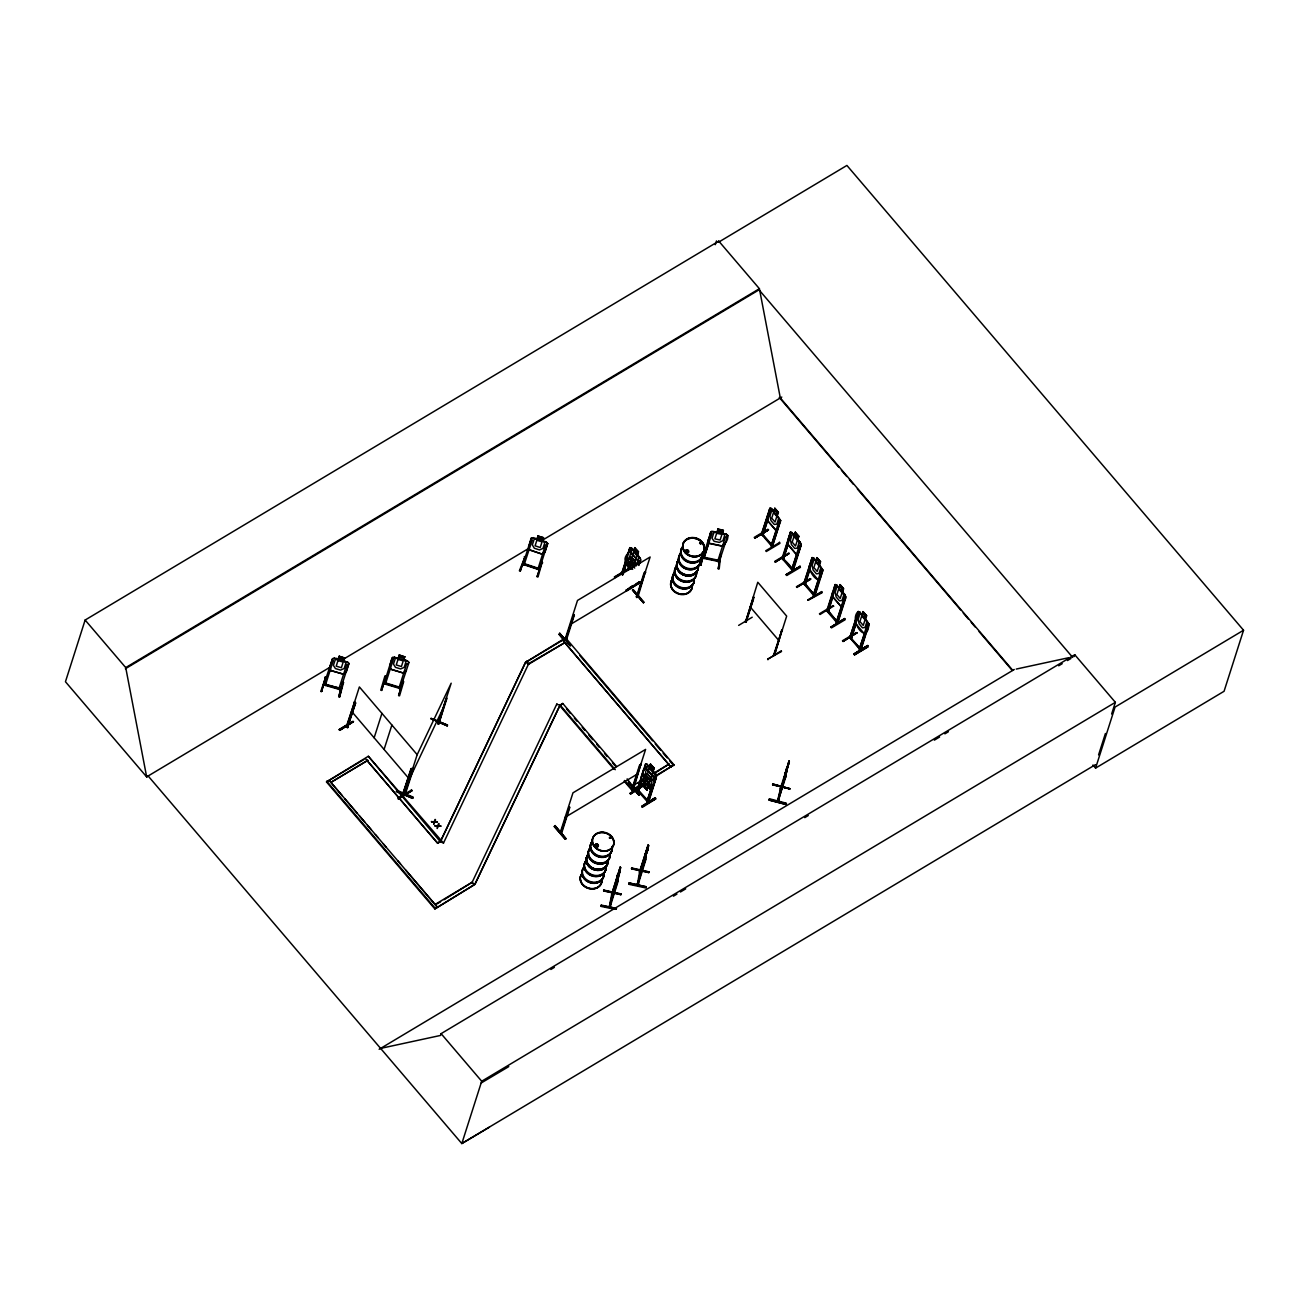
<?xml version="1.0" encoding="UTF-8"?>
<svg xmlns="http://www.w3.org/2000/svg" width="1309" height="1309" viewBox="0 0 1309 1309"><rect width="100%" height="100%" fill="white"/><g stroke="black" fill="none" stroke-linecap="round" stroke-linejoin="round"><path stroke-width="1.5" d="M610.239 906.204L609.372 906.008M609.569 906.155L610.403 905.239M645.893 859.522L637.843 885.408L638.547 883.084L637.581 883.035M642.899 866.885L642.195 868.407L648.2 844.665L639.463 871.958C640.576 873.954 641.688 868.669 639.921 870.043L637.27 885.129L637.434 883.673L638.367 884.262L637.941 885.228L640.445 870.96L648.086 845.074L645.435 858.982L646.27 856.282M559.614 633.261L570.528 645.926L559.63 633.229L564.833 639.79L565.275 638.596L566.912 638.677M565.259 638.808L565.603 640.183M568.613 808.111L569.448 806.933L560.677 832.606C562.248 831.46 563.23 829.235 560.432 832.017L572.966 792.829L645.599 749.403L633.065 788.656L638.857 795.119L639.61 794.661L634.718 789.016M566.862 638.579L565.832 639.234M633.605 789.098L631.707 789.491L633.491 787.674M632.427 789.818C636.321 788.002 630.627 786.578 632.754 789M636.959 597.428L638.023 595.284L636.518 596.053M636.403 596.789L636.665 596.053M638.138 596.708L637.008 597.493M781.277 788.64L789 760.938L787.773 766.976M767.843 658.967L781.555 651.489M778.446 800.274L777.595 800.061L778.511 800.028M778.822 799.406L777.808 799.946M619.517 870.698L619.615 869.307L611.647 894.391L612.825 892.002M647.431 848.608L647.546 847.218L639.577 872.301M754.017 597.362L745.541 622.086L757.78 582.243L786.676 616.114L774.208 655.433C772.097 653.436 776.924 653.682 773.603 654.745M745.23 621.611L746.343 621.71L753.428 599.178M745.917 621.202L746.032 620.237L745.95 621.268M603.694 890.725L620.908 894.456M603.645 890.938L603.793 890.104L621.006 893.916L620.842 894.718L603.645 890.938L603.793 890.12M620.842 894.718L621.006 893.883M631.609 868.636L648.822 872.367M631.56 868.849L631.723 867.998L648.92 871.827L648.773 872.628L631.56 868.849L631.707 868.031M648.773 872.628L648.937 871.794M701.689 555.703L700.053 564.915L701.019 565.112L703.326 551.793M702.933 552.185L700.937 564.964M701.019 565.112L703.277 551.776M702.769 556.554C701.264 559.516 703.326 556.489 704.307 557.012M704.307 557.814L704.144 556.816M708.251 540.077L709.053 543.431L722.323 546.229C725.481 544.053 730.455 536.886 726.151 533.941C719.197 536.477 725.677 525.629 722.257 533.385L724.761 534.988L722.977 540.601L719.377 542.401L714.092 541.288L712.047 538.294L713.83 532.681L716.972 532.272L717.97 529.114M723.435 530.325L717.807 528.967C720.163 534.334 706.909 530.75 713.012 531.438L726.135 534.105L727.788 535.577M727.82 535.414L719.246 561.643C716.988 562.985 717.332 558.01 719.623 560.236M718.248 568.744L720.85 553.592L718.248 568.744L719.197 568.94L720.85 553.592M788.149 764.849L788.394 763.474M616.474 908.397L601.011 905.55L600.864 906.352L614.281 909.166M601.175 905.075L616.457 908.43M609.814 905.108L612.448 893.883M614.281 890.496L617.521 874.772L614.281 890.496L615.148 889.007M617.406 877.308L616.588 881.775L618.388 876.163M618.126 878.372L620.155 867.163L619.861 872.269L620.531 867.425L612.661 893.245L611.941 892.771M618.339 878.372L617.504 881.088L619.844 872.203M619.321 872.874L620.302 867.392M617.979 881.611L609.912 907.497L610.436 906.352M629.089 882.97L646.302 886.733L646.024 887.977L628.795 884.262L629.105 882.937L646.27 886.88M639.545 871.974L639.872 870.681M645.321 855.219L644.519 859.686L647.121 849.606M648.462 845.336L647.775 850.179L648.642 845.385M405.217 794.17L405.577 791.683L403.925 794.17L413.022 768.301L404.808 793.99M405.823 793.025L405.25 794.301L413.579 768.53M406.085 792.24L405.266 791.896M437.942 723.664L439.006 721.423M438.302 722.912L439.088 722.912M439.349 722.617L439.562 721.652M439.513 721.979L438.646 723.893L439.546 721.864M772.686 784.631L789.769 789.016M772.621 784.844L772.834 784.009L789.867 788.738L772.621 784.844L772.817 784.042L789.867 788.738M638.416 551.662L637.303 554.754L638.808 557.814L637.025 563.41L634.423 563.77L631.02 559.925L629.956 555.474L631.756 549.862L633.9 550.909L634.914 547.587L638.563 551.694L637.598 554.689C645.419 565.603 635.749 552.103 631.314 547.882L629.809 547.637L621.497 573.931L622.528 572.573L621.644 572.786L622.986 574.553L626.586 563.295M621.791 572.9L623.019 574.34M642.244 779.722L638.759 791.127L637.058 790.243L637.352 789.147L648.479 801.664M637.45 789.343L638.808 791.045M638.465 790.407L637.81 788.852M647.055 801.37L648.184 802.548L656.431 776.204M647.824 802.384L647.35 800.404M648.544 802.139L656.333 777.71L655.318 776.581M648.839 801.173L647.808 799.979M619.648 871.859L615.835 884.18L617.832 874.919M647.579 849.77L643.75 862.091L645.762 852.814M346.378 726.479L354.641 701.771L355.623 702.917L347.18 727.526L348.276 726.495L347.18 725.186L346.378 726.479L347.981 727.395L346.541 725.464L346.427 726.659M348.112 726.446L347.31 725.399M404.219 793.287L403.483 792.19M405.217 792.714L404.972 792.829M769.038 800.061L769.381 798.752L786.447 803.235L786.104 804.511L769.038 800.061L786.104 804.479M778.086 799.063C780.262 799.39 776.057 804.037 777.939 799.03M777.448 801.19L781.113 786.251M778.086 801.403L780.688 787.953M780.802 787.543L781.768 786.464M783.126 783.011C779.689 794.105 790.407 754.9 785.138 773.455M786.038 771.459L785.007 775.877L786.791 770.265M786.365 772.408L789.18 761.413M786.578 772.425L785.645 775.108L787.298 769.316M785.875 776.99L785.596 775.533L778.217 801.288M789.18 761.576L788.067 766.305M762.345 535.348L761.445 534.17L772.277 546.867L780.655 520.622L771.312 508.465L773.979 511.459M761.822 533.483L772.785 546.508L771.476 544.691M792.583 570.839L791.634 569.791L799.455 545.166L800.895 546.017L793.221 570.577L782.307 557.405M792.223 568.531C788.787 563.868 785.089 560.072 781.915 558.158M809.944 569.53L805.182 584.338M821.61 570.282L822.576 571.428L814.902 595.971L804.348 582.39L805.46 583.454L804.626 584.943M827.713 611.827L828.597 610.583L827.386 609.372L837.825 622.839L845.614 598.409L844.632 597.264M837.842 622.757L838.055 621.775M858.213 611.499C848.101 620.171 867.687 646.891 868.881 623.984L865.511 618.846L866.623 615.754L863.056 611.598L862.042 614.919L858.213 611.499L849.77 637.663L858.033 612.972L858.54 614.396L851.325 638.661L849.606 637.614L849.934 636.649L850.686 638.923M851.505 637.647L850.506 636.354M859.391 649.035L860.373 650.098L861.093 648.757L859.653 648.282M769.201 799.39L786.284 803.759M786.234 772.621L788.1 765.961M601.044 905.517L616.294 909.051M321.801 691.267L320.787 691.512L325.597 677.358M325.466 677.391L321.523 691.659L325.843 677.015L324.779 677.195M325.81 684.558L323.961 685.082M329.672 666.952L330.441 670.437L343.498 674.2L346.361 671.762L348.979 663.548L347.36 661.912L348.979 663.548M325.63 684.509L325.123 685.491L325.908 683.969L324.125 683.462L323.781 685.082L324.436 683.543M330.441 670.437L343.498 674.2L346.361 671.762M334.4 658.182C328.804 659.752 337.558 656.922 338.344 659.425M338.147 659.425L339.146 656.267L344.676 658.034L339.146 656.267M343.76 660.881L344.709 657.871M339.309 688.616L338.851 689.434L339.195 687.814L340.831 688.354L325.728 684.803M340.34 689.778L348.783 663.532M342.876 682.414L339.636 696.961L338.687 696.683L342.794 681.907L338.867 696.65M343.514 682.594L339.636 696.928M785.285 773.864L786.611 769.087M386.04 675.755L384.928 675.968L380.755 690.17L381.704 690.465L385.991 675.739L381.623 690.301M403.417 672.941L406.428 670.519L403.516 673.088L390.507 669.161L389.787 665.496L390.671 669.095M391.833 658.754L393.207 659.703L385.419 684.116L384.028 683.854L391.833 658.754L393.355 659.212M394.418 657.053L392.324 657.609L398.394 658.198M385.697 683.233L384.142 682.218M385.599 684.165L386.024 682.791M390.507 669.161L403.516 673.088M398.247 658.051L399.212 655.04L404.71 656.873L399.212 655.04M403.794 659.72L404.759 656.709M400.603 688.698C397.511 689.63 399.032 684.885 401.045 687.323M399.065 688.321L400.898 687.814M399.54 686.783L399.049 688.387M402.763 681.351L403.712 681.629L399.54 695.832L398.59 695.554L403.041 680.925M402.976 680.86L398.754 695.455M408.375 663.728L406.706 663.761L398.901 688.19M404.53 656.758L403.532 659.916C405.626 658.394 411.615 665.07 407.279 660.881M596.969 846.236L597.984 845.549M688.207 551.154L686.963 552.153M688.354 551.187L687.503 552.136M611.041 837.465L609.274 837.858L610.501 836.844M609.781 837.809L610.779 837.367M701.264 542.793L700.266 543.104M701.411 543.3L699.579 543.268M1012.79 670.388L780.311 397.969L759.4 288.7L718.788 241.134L85.134 620.041L65.45 681.727L146.706 776.941M489.435 1127.147L461.815 1143.559L148.146 775.992L146.657 776.875L125.729 667.606L759.4 288.7M329.868 666.985L332.453 658.836L323.814 684.951L340.405 689.745M325.336 685.392L333.14 660.98L331.75 660.031L333.271 660.472M339.309 656.414L338.295 659.572L335.202 659.785L333.419 665.381L335.431 668.588L340.618 670.093L344.169 668.49L345.952 662.878L343.498 661.078L344.496 657.92M338.704 689.254L346.672 664.89L348.21 665.332L346.82 664.383M339.718 730.324L353.43 721.586L339.718 730.324L339.113 729.62L352.743 721.39L339.195 729.604M435.652 904.11L471.96 882.397L474.071 884.868L434.866 908.937L326.481 781.931L368.336 756.275L443.489 843.061L440.348 841.72L368.336 756.275M329.115 780.344L437.517 907.35L405.79 870.174M347.474 727.755L355.623 702.917M347.949 727.46L348.227 726.577M384.028 683.854L384.535 682.185M389.755 665.659L392.356 657.445M365.44 758.631L437.697 843.291L366.749 760.169M399.36 655.187L398.361 658.362L395.269 658.525L393.469 664.121L395.482 667.361L400.652 668.932L404.186 667.361L405.986 661.749L403.532 659.916M374.145 737.801L381.933 713.372M398.738 688.141L399.163 686.75M400.865 687.258L400.21 688.747L408.997 662.452M384.077 749.435L391.882 725.022M396.922 790.26L396.398 791.52L412.646 798.359L413.153 797.099L396.872 790.341M413.006 769.757L410.993 768.661L403.172 793.287L403.45 792.403M411.468 768.367L403.09 792.943M404.596 794.072L417.178 754.671L451.18 683.2L438.024 723.812L438.891 723.828L446.451 698.024L438.024 723.812M434.015 720.326L431.07 718.445L447.465 725.088L447.122 725.857L438.711 722.306M438.58 724.041L447.007 698.27M447.122 725.857L447.482 725.071L431.054 718.461M431.512 821.496L433.983 822.199L431.43 821.757L434.146 821.741L435.128 819.385M431.839 822.232L434.064 821.954L433.688 824.392L434.686 822.003L437.37 821.987L434.833 821.528L437.37 821.987M435.03 825.619L437.501 826.323L434.948 825.881L437.648 825.864L438.646 823.492M435.357 826.355L437.582 826.077L437.206 828.515L438.204 826.126L440.871 826.11L438.351 825.652L440.871 826.11M524.991 556.881L519.395 570.757L520.393 570.544M520.327 571.068L525.22 556.538L524.238 556.701M532.256 539.946L530.587 539.93L532.092 540.437L524.075 564.948C527.249 563.312 521.195 561.61 522.913 564.555L531.258 538.146L533.352 537.655L546.148 541.91L547.751 543.611L545.117 551.825L542.237 553.903M528.82 546.393L531.438 538.244M437.697 843.291L440.348 841.72L525.58 662.239L528.738 663.598L564.801 642.637L528.492 664.35L526.382 661.879L565.586 637.827L673.971 764.832L655.514 776.482M538.064 535.888L537.05 539.046L534.137 539.308L532.338 544.904L534.317 548.226L539.455 549.927L542.957 548.438L544.757 542.826L542.319 540.912L543.546 537.721L537.999 536.052L543.546 537.721M538.212 536.052L537.099 538.899M547.146 544.904L545.477 544.888L537.819 569.431M539.504 568.221C539.324 572.966 540.093 564.604 537.508 569.235M542.057 562.625L538.015 576.942L537.083 576.631L541.975 562.51M537.803 568.433L539.193 569.808L547.555 543.595M542.073 562.183L542.679 562.821M434.866 908.937L474.071 884.868M525.58 662.239L440.348 841.72M528.492 664.35L526.627 661.127M444.046 899.708L471.96 882.397L474.872 884.508L560.105 705.044L562.755 703.457L616.621 766.583M562.69 640.166L671.092 767.172M565.21 640.216L565.112 638.89M565.341 640.134L573.98 614.543L573.146 615.721M573.98 614.543L565.995 638.972L566.732 639.397L564.964 639.692L577.498 600.438L650.131 557.012L637.352 596.217M566.339 638.874L566.83 638.727M566.552 639.61L574.373 614.968M1111.636 714.01L1115.366 702.328L1074.771 654.745L441.1 1033.652L440.544 1035.435L380.624 1048.394M566.715 639.316L566.993 638.416M556.718 704.455L560.105 705.044L615.279 769.708M562.755 703.457L559.859 705.813L613.725 768.923M715.27 244.701L716.465 240.921M718.788 241.134L718.428 242.28L846.907 165.441L1243.55 630.234L1224.062 691.283L1095.584 768.105L1092.933 765.012M628.189 569.006L615.034 577.089M621.693 572.704L621.497 573.931M621.988 573.424L630.071 547.718M626.127 563.574L622.528 574.847L621.513 573.718M634.767 547.669C634.227 554.263 633.065 546.884 629.924 547.817M627.944 569.53L628.909 566.535L627.387 563.475L629.187 557.863L631.772 557.519L635.192 561.348L636.256 565.799M628.435 568.679L614.33 576.958L614.952 577.645M628.713 569.71L629.04 568.711M633.229 567.484L634.423 563.754L631.02 559.925L629.22 565.521L632.64 569.35M638.007 564.195C637.156 558.027 642.506 562.445 639.201 560.432M555.18 825.554L554.263 826.519L565.193 839.167L565.946 838.725L555.098 825.619M639.103 564.67L640.641 559.859M639.741 563.181L640.772 559.777M632.476 590.081L633.229 589.623L644.143 602.271L643.39 602.729L632.476 590.081L643.537 602.565M1115.366 702.328L481.712 1081.234L461.815 1143.559L1095.469 764.652M561.07 832.573L560.743 830.986L562.379 831.068M561.659 831.346L569.448 806.933M636.37 597.002L644.175 572.589L645.402 571.853L637.974 596.773M569.824 807.358L562.003 832C561.594 831.002 559.058 831.804 561.348 831.69M645.779 572.278L644.552 573.031L636.763 597.444L638.187 595.971M643.39 602.729L632.64 589.574M628.075 782.275L639.07 794.939L634.145 789.311M702.54 558.19L710.852 531.863M708.447 540.093L711.032 531.945M702.524 558.272L703.718 558.518L708.807 542.875M703.931 558.403L711.72 533.99L710.247 533.156L711.801 533.483M631.707 789.491L639.643 764.98L640.854 764.243L633.425 789.311L632.214 789.834M630.054 793.385L644.159 785.171L630.594 794.088L629.989 793.385L643.439 784.975L643.995 785.678M631.92 789.245L631.985 788.443M632.083 789.916L640.019 765.421L641.23 764.669M624.246 781.244L632.116 790.472L632.132 788.509M634.767 788.902L627.126 778.888M643.603 785.973L644.568 782.962L643.308 786.022L646.957 790.129L647.971 786.791L650.115 787.854L651.915 782.242L650.851 777.791L647.431 773.946L644.846 774.306L643.046 779.919L644.568 782.962L641.901 780.36L640.935 777.857L643.521 769.79L645.877 768.121L643.635 769.937M637.925 788.983L637.058 790.243L645.468 764.08L647.153 764.391M637.728 789.883L645.73 764.161M637.925 791.241L638.579 790.538M638.301 791.421L641.786 780.017M654.058 768.088L652.962 771.197L654.467 774.241L652.684 779.853L650.082 780.197L646.679 776.368L645.615 771.917L647.415 766.305L649.559 767.352L650.573 764.031L649.608 767.025M717.888 559.876L717.676 561.446L718.248 559.876M620.286 866.754L611.647 894.391M717.692 561.316L725.481 536.886L727.035 537.214M612.252 894.522L620.711 867.474M719.05 561.757L719.803 560.285M609.896 904.863L609.323 907.366L617.717 881.006M614.968 888.975L617.521 880.957M646.875 789.9L647.824 786.889M655.302 797.721L641.721 806.622L642.343 807.309L655.744 798.883L641.852 806.639L655.302 797.721L655.744 798.883M650.426 764.112L654.222 768.138L653.109 771.23M651.26 788.149L647.039 801.517L647.333 800.617M653.666 780.639L654.86 776.875L656.333 777.71M652.929 784.091L646.957 801.157M647.121 764.227L655.629 773.799L656.431 776.401L652.062 790.063L650.393 789.769M639.61 872.138L648.577 845.647M646.826 853.173L647.775 850.114M645.452 858.868L637.139 885.162M637.238 885.277L645.632 858.917M754.868 538.097L768.481 529.949L754.868 538.097L754.262 537.394L767.908 529.212M761.396 534.236L769.839 508.219L771.492 508.547M770.101 508.301L761.805 533.63M762.623 534.465L762.64 535.577L770.33 511.017L769.348 509.872L770.788 510.739M767.794 520.131L763.032 534.939M762.525 535.446L763.442 534.317L762.313 533.123M774.928 508.465L773.832 511.557L771.721 510.461L769.937 516.073L770.952 520.557L774.274 524.451L776.81 524.14L778.61 518.528L777.137 515.435L778.397 512.392L774.846 508.219L773.881 511.23M752.217 617.21L738.636 625.391M778.25 512.343L777.137 515.435L780.655 520.622M745.541 622.086L753.509 596.806L753.542 597.657M772.114 546.851L771.148 545.804L778.986 521.162L780.426 522.029L779.444 520.884M771.934 544.282C769.381 547.751 773.619 543.317 771.345 544.773M776.45 530.276L771.148 545.804M771.901 546.687L772.261 545.755M772.163 546.737L780.524 520.524M779.477 542.139L779.919 543.366L766.305 551.498L765.7 550.794L779.444 542.613M775.337 562.085L789.114 553.429L775.337 562.085L774.732 561.381L788.427 553.232M781.997 558.501L790.456 532.125L787.871 540.388M783.6 559.074L782.667 556.979L782.062 558.468L792.747 570.855L793.418 569.333L792.403 568.27L791.634 569.791M782.684 558.092L789.687 535.463M782.749 558.059L782.782 557.11M783.109 558.452L782.946 559.548M787.674 546L783.109 559.565L790.8 535.021L789.818 533.876M797.77 539.472L798.883 536.379L795.316 532.207L794.367 535.217M798.719 536.33L797.623 539.423L799.079 542.515L797.279 548.127L794.743 548.438L791.421 544.56L790.407 540.061L792.207 534.465L794.301 535.545L795.316 532.207M789.098 553.412L775.304 561.872M799.963 566.143L800.404 567.353L786.774 575.485L786.185 574.782L800.012 566.273M786.185 574.782L799.914 566.601L786.365 574.307M791.7 569.759L796.936 554.263M791.552 569.448L792.665 568.45L791.912 568.908M792.387 570.675L792.927 569.84M792.632 570.724L801.01 544.511M798.441 552.529L796.183 554.132L788.149 544.446L787.887 540.175L787.887 544.544L796.232 554.329L798.555 552.676L801.141 544.609L797.77 539.341M767.958 659.736L767.81 658.885M773.635 654.909L781.915 630.104L774.617 655.089L773.832 653.911L774.732 655.089L774.437 653.535M773.946 655.4L781.915 630.104M810.026 578.643L810.631 579.347L797.181 586.972M781.391 650.704L767.647 659.392M809.551 565.783L812.136 557.519L803.71 583.683L804.495 584.747M803.677 583.912L804.446 582.374M804.675 584.828L812.48 560.416L811.973 558.992L804.07 583.274M805.264 584.681L805.46 583.601M816.996 557.618L815.982 560.939L813.887 559.859L812.087 565.472L813.102 569.955L816.423 573.849L818.959 573.522L820.759 567.91L819.303 564.833L820.547 561.774L816.996 557.618L816.047 560.612M821.692 591.668L822.068 592.748L808.029 600.307M819.303 564.833L820.399 561.741M813.429 594.204L815.098 594.728L814.427 596.266L813.593 594.302M813.314 595.202L821.136 570.56L822.576 571.428M818.6 579.674L813.38 595.153M813.985 594.793L814.083 593.664M814.607 595.235L814.263 596.233L822.674 569.906M812.104 557.781L813.494 558.027L822.805 570.004L820.236 578.071C817.094 583.814 807.817 570.004 809.698 565.701M833.669 606.329L833.064 605.625L819.45 613.774L820.056 614.477L833.538 606.1M840.116 584.845L839.151 587.839L835.175 584.518L826.699 610.894L827.828 611.957L835.502 587.414L834.52 586.252L835.976 587.119M827.468 610.436L835.273 584.681M832.377 598.393L828.302 611.679M842.62 591.766L843.585 588.772L840.034 584.599L839.004 587.937L836.909 586.857L835.126 592.453L836.14 596.953L839.445 600.831L841.998 600.52L843.781 594.908L842.325 591.815L843.291 588.821M844.665 618.519L845.107 619.746L831.493 627.878L830.888 627.175L844.698 618.552L831.002 627.142M789.18 760.971L780.377 788.46M788.313 764.849L789.376 761.625M781.08 788.738L788.623 762.722M777.464 801.403L785.858 775.043M778.397 800.11L786.185 775.681M845.712 596.904L837.285 623.231L836.336 622.184L844.158 597.542L845.614 598.409M837.089 621.726L836.238 622.037L837.384 620.842M842.243 604.774L836.418 622.151M837.089 623.068L838.235 621.873L836.631 621.3M843.012 605.003L845.565 596.986L836.647 584.763M843.078 641.459L856.855 632.82L843.078 641.459L842.472 640.755L856.168 632.607L856.691 633.327M850.85 638.956L851.03 637.925M851.325 638.661L856.021 623.509M863.056 611.598L862.107 614.592M853.926 654.173L867.72 645.55L853.926 654.173L854.515 654.876L868.145 646.711L854.532 654.86M866.476 615.721L865.364 618.813L866.82 621.89L865.036 627.502L862.484 627.829L859.162 623.935L858.148 619.452L859.948 613.839L862.042 614.919M859.964 647.906L851.063 638.317L860.962 649.951L868.652 625.407L867.196 624.54L859.375 649.182L859.571 647.939M859.293 648.822L864.676 633.654M859.997 648.609L860.275 647.71L859.489 648.184M868.751 623.886L860.488 650.229L849.77 637.663M1074.198 656.529L1074.771 654.745M1098.578 754.917L1105.418 733.482M1095.584 768.105L1115.072 707.056L1243.55 630.234M524.844 556.898L520.246 570.904M531.258 538.146L533.401 537.786M537.901 568.777L522.995 563.737L523.436 562.968M529.376 549.911L528.689 546.197L529.376 549.911L542.286 554.198L545.182 551.678M546.148 541.91L547.751 543.611M542.286 554.198L529.425 549.747M537.083 576.631L542.008 562.117M412.646 798.343L396.447 791.389M412.957 797.656L396.692 790.898M782.7 784.598L783.077 783.175M435.57 819.892L434.752 821.79L436.862 821.757M439.088 824.015L438.27 825.914L440.38 825.881M612.088 892.165L609.29 907.153M610.059 907.219L612.857 892.214M640.281 872.252L639.856 871.401M447.285 725.333L431.037 718.494M410.257 777.268L443.391 707.613M443.489 843.061L528.738 663.598M471.715 883.166L556.963 703.702M475.118 883.755L560.105 705.044M633 585.827L627.747 589.132M614.461 890.529L615.115 889.187M642.392 868.44L642.85 867.065M783.878 558.387L783.027 558.501M803.595 583.552L814.313 596.119M430.972 718.805L447.203 725.644M746.212 621.791L745.476 620.548L746.326 621.791M773.619 654.86L774.486 654.549M597.542 846.252L597.984 845.287M611.09 837.564L609.699 837.613M610.518 837.875L610.616 837.04M563.655 639.757L558.845 634.08L563.737 639.659M554.28 826.503L565.193 839.151M565.946 838.725L554.967 825.995L565.897 838.644M702.279 557.536L719.328 561.136M781.146 786.104L780.491 788.591M725.055 543.431L722.241 545.935L709.249 543.202M323.781 684.411L340.553 689.254M383.864 683.118L385.746 683.347M686.44 550.107L686.227 551.236M686.161 550.484C682.529 550.025 691.627 555.785 687.29 549.845M686.243 550.68L687.7 550.614M700.168 542.908L700.151 543.448M701.084 543.759L700.38 542.417M596.07 844.469L595.677 845.696M778.086 528.689L775.762 530.341L767.418 520.557L767.27 516.27L767.532 520.557L775.861 530.047M863.924 633.507L866.182 631.903M642.899 772.13L643.079 776.401L651.653 786.054L653.993 784.369M717.97 560.759L719.705 560.792M638.661 561.414L630.218 551.678L627.862 553.347C620.319 561.905 630.529 563.623 627.796 569.497M640.935 777.857L650.557 789.834L648.07 787.036M643.308 786.022L646.957 790.129M627.24 555.703L627.535 559.957L634.734 568.057M614.903 577.433L628.5 568.728M622.92 574.095L622.528 572.573M629.645 587.692L632.983 585.598M636.109 583.863L639.577 581.72M639.626 581.883L626.193 590.13M626.291 589.803L626.684 590.866L640.085 582.44L639.463 581.769M656.431 776.401L655.629 773.799M644.159 785.171L630.529 793.892M638.497 790.783L647.611 800.241M647.153 800.535L648.07 800.159L648.348 801.533M655.334 797.819L641.917 806.131M353.414 721.554L339.685 730.095M348.145 726.839L346.852 726.2L359.37 686.93L417.178 754.671M411.435 790.129L397.92 797.803L398.361 799.014L411.91 790.734L398.361 798.948M562.036 831.788L561.005 832.508M782.422 630.676L781.44 630.382M125.369 668.752L759.024 289.845L1072.709 657.429M146.657 776.875L330.261 667.083M344.267 658.705L528.149 548.749M542.155 540.372L781.8 397.069M569.71 624.851L642.343 581.425M526.382 661.879L565.341 638.579M326.481 781.931L363.706 759.662M778.397 512.392L774.699 508.301M768.416 529.752L754.835 537.884M762.852 534.939L771.754 544.544M798.883 536.379L795.168 532.305M801.141 544.609L800.224 542.073M813.462 557.863L816.129 560.857M809.42 565.668L809.682 569.939M820.547 561.774L816.849 557.699M822.805 570.004L819.45 564.735M810.107 578.627L796.412 586.776L797.017 587.496M810.795 578.84L796.985 587.266M805.542 583.798L804.708 583.896M820.088 578.169L817.863 579.527L809.829 569.857M808.078 599.817L821.659 591.57M807.849 600.193L821.643 592.159M835.027 584.599L836.664 584.927M840.034 584.599L843.585 588.772M832.459 592.65L832.72 596.937L841.098 606.623L843.127 605.151M844.78 594.564L842.472 591.733M845.843 597.002L844.927 594.466M437.942 842.538L440.593 840.951M828.024 611.319L836.926 620.924M830.888 627.175L844.616 618.993M859.686 611.761L868.881 623.984M866.623 615.754L862.909 611.679M856.855 632.82L843.045 641.246M565.161 817.258L637.794 773.815M632.902 785.662L643.275 779.46M653.649 773.259L669.226 763.949L655.138 772.981M637.843 783.322L641.312 781.26M437.124 903.848L440.593 901.77M645.386 781.931L632.362 789.72L624.475 780.475M655.76 775.73L673.971 764.832M632.116 790.472L645.141 782.684M379.135 1049.294L1014.279 669.488M550.86 969.462L554.361 967.367M673.448 896.174L676.949 894.08M680.451 891.985L685.703 888.844M804.773 817.634L808.275 815.54M934.364 740.141L939.617 737M944.869 733.858L948.37 731.764M1058.703 665.79L1062.204 663.696M1067.457 660.554L1070.958 658.476M481.139 1083.018L508.759 1066.606M686.767 550.107L686.161 551.007M596.331 844.354C592.143 846.35 600.798 848.085 597.509 844.583M610.714 838.136L609.667 838.055M628.647 781.98L632.329 786.218M1016.275 669.063L1068.209 657.822M632.591 564.997C638.596 566.306 635.241 560.677 632.018 563.459L629.793 557.012L631.085 563.279C625.195 561.921 628.631 567.55 631.658 564.866L632.312 568.008M700.593 543.628L701.051 542.777M700.904 543.84L699.873 543.53M687.34 551.858L688.256 550.664M596.119 844.24L596.937 844.338M596.56 844.747L595.857 845.614M597.28 846.301L595.66 845.843M622.151 572.409L623.297 573.604L622.479 574.962M827.092 610.272L827.583 609.519M686.832 549.813A1.702 1.44 17.7 0 1 688.649 551.94A1.702 1.44 17.7 0 1 685.769 552.054A1.702 1.44 17.7 0 1 686.832 549.813L686.947 550.14M687.356 551.989L686.423 551.923M596.462 844.174A1.702 1.44 17.7 0 1 598.278 846.301A1.702 1.44 17.7 0 1 595.399 846.416A1.702 1.44 17.7 0 1 596.462 844.174L597.673 844.534A11.159 9.359 17.7 0 0 594.793 844.943M596.986 846.35L596.102 846.089M647.988 802.417L637.172 790.161M804.462 582.521L803.742 583.863M828.106 611.074L827.664 611.941M837.269 623.1L826.617 610.747L827.059 609.961M384.224 683.151L400.587 688.158M524.107 564.866L524.598 563.345M650.54 789.671L651.947 789.9M645.582 764.26L647.006 764.472M769.954 508.399L771.345 508.628M790.309 532.207L791.961 532.534M790.423 532.387L791.814 532.632M811.989 557.618L813.642 557.945M858.049 611.598L859.702 611.908M717.937 529.278L723.206 530.39M704.406 557.307L717.807 560.121M702.377 558.076L719.246 561.643M648.233 846.53L648.004 847.856M631.74 868.276L648.937 872.121M603.809 890.365L621.006 894.211M601.011 905.55L616.326 908.888M772.785 784.336L789.867 788.771M343.531 660.93L347.31 662.076L334.417 658.46M342.631 682.414L343.58 682.66M325.859 684.312L339.047 688.125M394.484 657.183L407.23 661.029M385.942 683.036L399.081 687.012M385.402 683.494L398.934 687.503M400.439 688.649L384.044 683.789M687.258 550.173L688.207 550.86M596.822 844.763L597.738 845.843M524.844 563.786L537.868 568.122M522.946 563.868L539.357 569.317M522.782 564.359L539.193 569.808M404.006 794.121L403.237 793.254M596.184 846.007L596.168 844.583L597.918 845.483M611.908 893.294L612.71 893.507L611.81 893.147M630.12 551.973L638.53 561.414L638.645 564.163M631.183 569.088L626.324 563.884L625.571 561.414M645.73 768.203L654.467 777.759L654.484 782.111M645.779 768.399L654.189 777.841L654.369 781.98M630.791 550.14L629.318 549.305L630.316 550.434M650.508 764.358L653.927 768.187M646.433 766.583L644.977 765.749L645.975 766.878M638.121 789.065L638.939 790.047M354.166 702.066L355.164 703.195M410.993 768.661L411.975 769.79M411.501 789.622L411.91 790.8M779.248 397.429L838.807 467.215M841.458 470.324L846.759 476.525M849.41 479.634L853.37 484.281M857.346 488.928L960.577 609.912M963.228 613.005L968.529 619.222M971.163 622.315L975.14 626.978M979.116 631.625L1012.201 670.404M794.448 535.446L791.781 532.468L800.077 542.171M841.049 606.427L832.868 596.839L832.72 592.682M864.071 633.425L855.906 623.837L855.759 619.681M867.72 645.55L854.139 653.747M813.903 593.926L805.313 584.616M749.975 606.672L778.888 640.543M579.887 655.629L652.586 740.812M655.22 743.905L660.521 750.106M663.156 753.199L667.132 757.846M669.766 760.954L673.726 765.601M564.015 641.721L669.766 765.634M566.453 708.84L570.397 713.454M574.34 718.085L576.958 721.161M582.21 727.313L584.845 730.389M588.788 735.02L592.732 739.634M596.675 744.248L599.293 747.324M604.545 753.493L607.18 756.569M612.432 762.722L615.066 765.798M351.581 711.36L409.39 779.1M330.441 781.882L342.336 795.823M344.987 798.932L356.882 812.873M359.517 815.965L364.818 822.167M367.453 825.259L371.412 829.906M375.388 834.553L378.023 837.645M383.308 843.847L385.959 846.939M397.854 860.88L400.505 863.973M326.71 781.162L435.112 908.168M441.1 1033.652L481.712 1081.234M85.134 620.041L125.729 667.606M686.276 551.76L686.014 550.745M708.48 539.946L709.216 543.366M329.901 666.837L330.653 670.224M638.677 561.316L638.857 565.455M643.177 772.163L643.292 774.928M627.518 555.72L627.633 558.485M700.331 559.565A11.159 9.359 17.7 0 1 686.783 568.99A11.159 9.359 17.7 0 1 680.598 553.592M698.351 565.373A11.028 9.245 17.7 0 1 684.967 574.684A11.028 9.245 17.7 0 1 678.847 559.467M698.302 568.09A11.012 9.228 17.7 0 1 683.527 574.438A11.012 9.228 17.7 0 1 678.782 559.745M702.475 552.823A11.159 9.359 17.7 0 1 688.943 562.248A11.159 9.359 17.7 0 1 682.742 546.851M700.462 561.283A11.012 9.228 17.7 0 1 685.703 567.631A11.012 9.228 17.7 0 1 680.958 552.938M702.262 555.671A11.012 9.228 17.7 0 1 687.487 562.019A11.012 9.228 17.7 0 1 682.742 547.326M700.446 559.221A11.159 9.359 17.7 0 1 686.898 568.646A11.159 9.359 17.7 0 1 680.713 553.232M702.589 552.48A11.159 9.359 17.7 0 1 689.041 561.905A11.159 9.359 17.7 0 1 682.856 546.508M702.573 552.103A11.012 9.228 17.7 0 1 690.612 561.725A11.012 9.228 17.7 0 1 681.727 548.209M700.053 559.957A11.012 9.228 17.7 0 1 688.092 569.595A11.012 9.228 17.7 0 1 679.224 556.08M698.368 567.664A10.947 9.179 17.7 0 1 683.691 573.98A10.947 9.179 17.7 0 1 678.962 559.368M694.195 578.774A11.159 9.359 17.7 0 1 680.664 588.199A11.159 9.359 17.7 0 1 674.462 572.786M693.934 579.167A11.012 9.228 17.7 0 1 680.565 588.461A11.012 9.228 17.7 0 1 674.462 573.277M692.134 584.812A11.012 9.228 17.7 0 1 678.766 594.106A11.012 9.228 17.7 0 1 672.662 578.922M698.237 568.335A11.028 9.245 17.7 0 1 683.445 574.7A11.028 9.245 17.7 0 1 678.684 559.974M694.343 580.492A11.012 9.228 17.7 0 1 679.584 586.841A11.012 9.228 17.7 0 1 674.822 572.148M694.359 580.901A11.159 9.359 17.7 0 1 679.404 587.348A11.159 9.359 17.7 0 1 674.577 572.442M696.437 571.297A11.012 9.228 17.7 0 1 683.085 580.591A11.012 9.228 17.7 0 1 676.966 565.406M695.439 577.187A11.012 9.228 17.7 0 1 681.367 581.229A11.012 9.228 17.7 0 1 675.231 568.548M696.077 572.426A11.012 9.228 17.7 0 1 696.126 574.88M696.355 572.033A11.159 9.359 17.7 0 1 684.231 581.801A11.159 9.359 17.7 0 1 675.231 568.09M696.47 571.689A11.159 9.359 17.7 0 1 684.329 581.458A11.159 9.359 17.7 0 1 675.329 567.746M609.961 853.943A11.159 9.359 17.7 0 1 596.413 863.351A11.159 9.359 17.7 0 1 590.228 847.954M594.679 845.287A11.159 9.359 17.7 0 1 597.444 844.845M608.014 862.026A10.963 9.196 17.7 0 1 593.321 868.342A10.963 9.196 17.7 0 1 588.575 853.713A10.947 9.179 17.7 0 0 593.321 868.342A10.947 9.179 17.7 0 0 607.998 862.026A11.028 9.245 17.7 0 1 593.239 868.554A11.028 9.245 17.7 0 1 588.477 853.828M612.105 847.201A11.159 9.359 17.7 0 1 598.557 856.61A11.159 9.359 17.7 0 1 592.372 841.212M610.043 853.206A11.012 9.228 17.7 0 1 596.691 862.5A11.012 9.228 17.7 0 1 590.588 847.299M594.973 844.681A11.012 9.228 17.7 0 1 597.706 844.24M611.892 850.048A11.012 9.228 17.7 0 1 597.117 856.397A11.012 9.228 17.7 0 1 592.372 841.687M610.076 853.583A11.159 9.359 17.7 0 1 596.528 863.007A11.159 9.359 17.7 0 1 590.326 847.61M612.219 846.858A11.159 9.359 17.7 0 1 598.671 856.266A11.159 9.359 17.7 0 1 592.486 840.869M612.203 846.465A11.012 9.228 17.7 0 1 600.226 856.102A11.012 9.228 17.7 0 1 591.357 842.587M607.671 861.109A11.012 9.228 17.7 0 1 593.681 862.5A11.012 9.228 17.7 0 1 588.854 850.441M594.613 845.81A11.012 9.228 17.7 0 1 597.346 845.369M609.683 854.335A11.012 9.228 17.7 0 1 609.045 859.097M603.825 873.136A11.159 9.359 17.7 0 1 590.277 882.561A11.159 9.359 17.7 0 1 584.092 867.163M603.564 873.545A11.012 9.228 17.7 0 1 590.195 882.822A11.012 9.228 17.7 0 1 584.092 867.638M601.845 878.944A11.028 9.245 17.7 0 1 588.461 888.255A11.028 9.245 17.7 0 1 582.341 873.038M607.867 862.713A11.028 9.245 17.7 0 1 593.075 869.078A11.028 9.245 17.7 0 1 588.314 854.352M603.973 874.854A11.012 9.228 17.7 0 1 589.197 881.202A11.012 9.228 17.7 0 1 584.452 866.509M603.989 875.279A11.159 9.359 17.7 0 1 589.017 881.71A11.159 9.359 17.7 0 1 584.207 866.803M606.1 866.051A11.159 9.359 17.7 0 1 592.552 875.476A11.159 9.359 17.7 0 1 586.35 860.078M606.067 865.674A11.012 9.228 17.7 0 1 592.715 874.968A11.012 9.228 17.7 0 1 586.596 859.768M605.069 871.565A11.012 9.228 17.7 0 1 590.997 875.59A11.012 9.228 17.7 0 1 584.861 862.909M605.707 866.803A11.012 9.228 17.7 0 1 605.756 869.241M605.985 866.394A11.159 9.359 17.7 0 1 593.844 876.163A11.159 9.359 17.7 0 1 584.845 862.467M601.78 879.173A11.028 9.245 17.7 0 1 589.786 888.827A11.028 9.245 17.7 0 1 580.901 875.296M601.813 878.797A10.947 9.179 17.7 0 1 588.526 888.042A10.947 9.179 17.7 0 1 582.472 872.939M643.324 780.426L644.519 781.882L647.317 781.309L649.444 787.445L648.25 781.44C654.271 782.733 650.884 777.137 647.677 779.902L645.452 773.439L646.744 779.722L643.324 780.426M628.942 883.493L646.171 887.207L628.942 883.493M337.984 660.587L336.2 666.183L341.387 667.688L343.171 662.076L337.984 660.587M340.029 657.347L339.702 658.345L343.04 659.311L343.367 658.312L340.029 657.347M331.472 782.046L367.796 760.333L331.472 782.046M398.034 659.36L396.251 664.972L401.421 666.526L403.205 660.914L398.034 659.36M400.079 656.136L399.752 657.134L403.09 658.132L403.401 657.134L400.079 656.136M536.886 540.208L535.086 545.82L540.224 547.522L542.008 541.91L536.886 540.208M538.915 537.017L538.588 538.015L541.893 539.112L542.204 538.114L538.915 537.017M633.572 551.923L631.789 557.519L635.192 561.365L636.976 555.752L633.572 551.923M635.307 549.093L637.172 552.562L635.307 549.093M716.661 533.287L714.861 538.883L720.146 539.995L721.93 534.399L716.661 533.287M718.723 529.965L718.396 530.979L721.783 531.683L722.11 530.685L718.723 529.965M646.679 776.352L644.879 781.964L648.299 785.793L650.082 780.197L646.679 776.352M649.231 768.35L647.448 773.963L650.851 777.808L652.635 772.195L649.231 768.35M644.699 785.155L646.564 788.623L644.699 785.155M650.966 765.536L652.831 769.005L650.966 765.536M773.504 512.555L771.721 518.168L775.043 522.046L776.826 516.433L773.504 512.555M775.223 509.741L777.039 513.243L775.223 509.741M793.974 536.543L792.19 542.155L795.512 546.033L797.296 540.437L793.974 536.543M795.692 533.728L797.508 537.23L795.692 533.728M815.654 561.937L813.871 567.55L817.192 571.444L818.976 565.832L815.654 561.937M817.372 559.139L819.189 562.641L817.372 559.139M838.693 588.935L836.893 594.548L840.214 598.426L842.014 592.83L838.693 588.935M840.394 586.121L842.211 589.623L840.394 586.121M861.715 615.917L859.931 621.53L863.253 625.424L865.036 619.812L861.715 615.917M863.433 613.119L865.249 616.621L863.433 613.119M685.131 551.989A11.012 9.228 17.7 0 0 703.735 551.236A11.012 9.228 17.7 0 0 692.019 537.508A11.012 9.228 17.7 0 0 685.131 551.989M684.983 552.529A10.963 9.196 17.7 0 0 703.506 551.776A10.947 9.179 17.7 0 0 691.856 538.114A10.963 9.196 17.7 0 0 684.983 552.529A10.947 9.179 17.7 0 0 703.489 551.76A10.963 9.196 17.7 0 0 691.839 538.114A10.947 9.179 17.7 0 0 685.016 552.513M685.049 552.185A11.028 9.245 17.7 0 0 703.686 551.433A11.028 9.245 17.7 0 0 691.954 537.688A11.028 9.245 17.7 0 0 685.049 552.185M678.896 593.681A10.963 9.196 17.7 0 0 692.216 584.419A10.947 9.179 17.7 0 1 678.913 593.664A10.963 9.196 17.7 0 1 672.826 578.545A10.947 9.179 17.7 0 0 678.913 593.664M683.363 574.995A10.963 9.196 17.7 0 0 698.057 568.679A10.947 9.179 17.7 0 1 683.363 574.978A10.963 9.196 17.7 0 1 678.618 560.367A10.947 9.179 17.7 0 0 683.363 574.978M594.679 846.579A11.028 9.245 17.7 0 0 613.299 845.827A11.028 9.245 17.7 0 0 601.584 832.082A11.028 9.245 17.7 0 0 594.679 846.579M594.613 846.89A10.963 9.196 17.7 0 0 613.136 846.138A10.947 9.179 17.7 0 0 601.486 832.491A10.963 9.196 17.7 0 0 594.613 846.89A10.947 9.179 17.7 0 0 613.119 846.121A10.963 9.196 17.7 0 0 601.469 832.475A10.947 9.179 17.7 0 0 594.63 846.874M592.993 869.372A10.963 9.196 17.7 0 0 607.687 863.04A10.947 9.179 17.7 0 1 592.993 869.34A10.947 9.179 17.7 0 1 588.281 854.728A10.963 9.196 17.7 0 0 592.993 869.372"/></g></svg>
